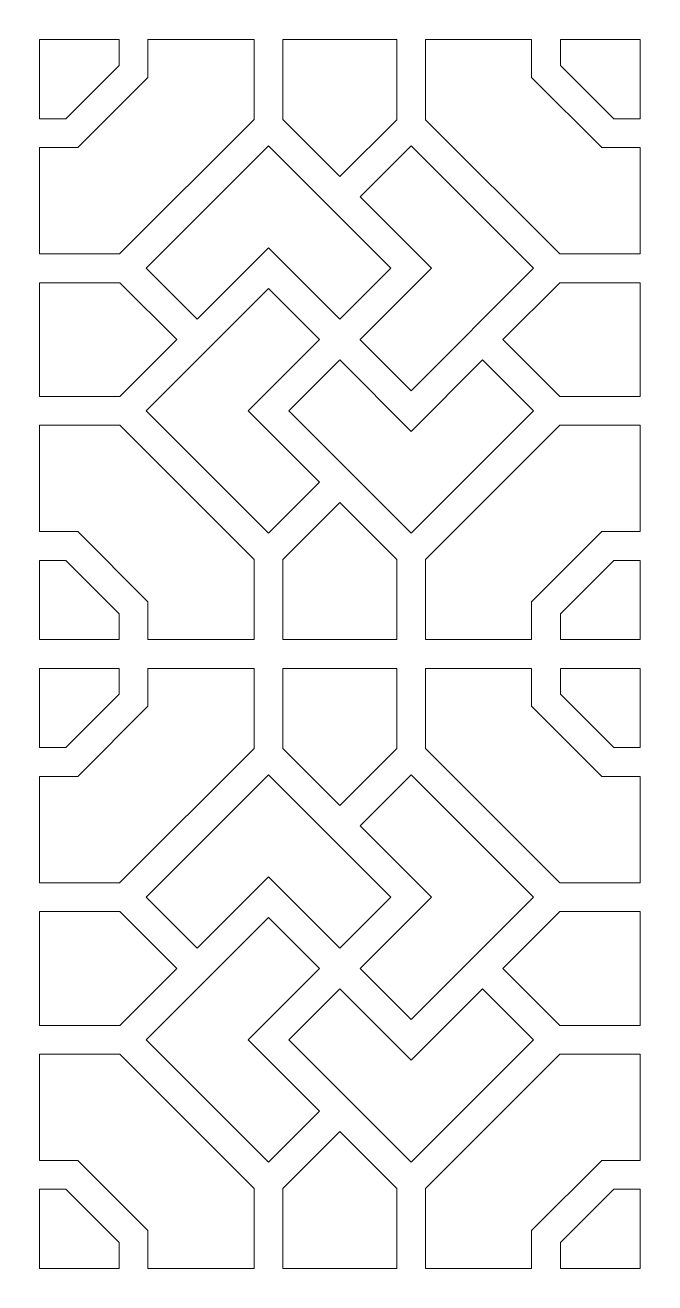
# Model space of a CAD drawing. Header units: centimetres. Extents: x -15.1 to -1.8, y -3.3 to 9.5.
# Drawn here: x -5.919 to -4.058, y 3.106 to 6.825 of the extents above; entities that cross this region are included whole.
import ezdxf

# ---------------------------------------------------------------- set-up
doc = ezdxf.new("R2010")
doc.units = ezdxf.units.CM
doc.header["$MEASUREMENT"] = 0
doc.layers.add('layer 1', color=7, linetype='Continuous')

msp = doc.modelspace()

# ---------------------------------------------------------------- linework, layer by layer
at = {"layer": 'layer 1', "color": 7, "lineweight": 9}
for points, knots in [([(-8.18613, 9.5), (-8.18613, 9.5), (-1.79174, 9.5), (-1.79174, 9.5), (-1.79174, 9.5), (-1.79174, 9.5), (-1.79174, -3.28878), (-1.79174, -3.28878), (-1.79174, -3.28878), (-1.79174, -3.28878), (-8.18613, -3.28878), (-8.18613, -3.28878), (-8.18613, -3.28878), (-8.18613, -3.28878), (-8.18613, 9.5), (-8.18613, 9.5)], [0, 0, 0, 0, 0.2, 0.2, 0.2, 0.2, 0.4, 0.4, 0.4, 0.4, 0.6, 0.6, 0.6, 0.6, 1, 1, 1, 1]), ([(-5.76327, 6.46309), (-5.76327, 6.46309), (-5.87625, 6.46309), (-5.87625, 6.46309), (-5.87625, 6.46309), (-5.87625, 6.46309), (-5.87625, 6.14837), (-5.87625, 6.14837), (-5.87625, 6.14837), (-5.87625, 6.14837), (-5.63962, 6.14837), (-5.63962, 6.14837), (-5.63962, 6.14837), (-5.63962, 6.14837), (-5.24227, 6.54572), (-5.24227, 6.54572), (-5.24227, 6.54572), (-5.24227, 6.54572), (-5.24227, 6.78244), (-5.24227, 6.78244), (-5.24227, 6.78244), (-5.24227, 6.78244), (-5.55583, 6.78244), (-5.55583, 6.78244), (-5.55583, 6.78244), (-5.55583, 6.78244), (-5.55583, 6.67054), (-5.55583, 6.67054), (-5.55583, 6.67054), (-5.55583, 6.67054), (-5.76327, 6.46309), (-5.76327, 6.46309)], [0, 0, 0, 0, 0.1111111, 0.1111111, 0.1111111, 0.1111111, 0.2222222, 0.2222222, 0.2222222, 0.2222222, 0.3333333, 0.3333333, 0.3333333, 0.3333333, 0.4444444, 0.4444444, 0.4444444, 0.4444444, 0.5555556, 0.5555556, 0.5555556, 0.5555556, 0.6666667, 0.6666667, 0.6666667, 0.6666667, 0.7777778, 0.7777778, 0.7777778, 0.7777778, 1, 1, 1, 1]), ([(-5.87625, 6.54814), (-5.87625, 6.54814), (-5.7985, 6.54814), (-5.7985, 6.54814), (-5.7985, 6.54814), (-5.7985, 6.54814), (-5.64087, 6.70576), (-5.64087, 6.70576), (-5.64087, 6.70576), (-5.64087, 6.70576), (-5.64087, 6.78244), (-5.64087, 6.78244), (-5.64087, 6.78244), (-5.64087, 6.78244), (-5.87625, 6.78244), (-5.87625, 6.78244), (-5.87625, 6.78244), (-5.87625, 6.78244), (-5.87625, 6.54814), (-5.87625, 6.54814)], [0, 0, 0, 0, 0.1666667, 0.1666667, 0.1666667, 0.1666667, 0.3333333, 0.3333333, 0.3333333, 0.3333333, 0.5, 0.5, 0.5, 0.5, 0.6666667, 0.6666667, 0.6666667, 0.6666667, 1, 1, 1, 1]), ([(-5.15722, 6.78244), (-5.15722, 6.78244), (-5.15722, 6.54562), (-5.15722, 6.54562), (-5.15722, 6.54562), (-5.15722, 6.54562), (-4.9888, 6.3772), (-4.9888, 6.3772), (-4.9888, 6.3772), (-4.9888, 6.3772), (-4.82064, 6.54536), (-4.82064, 6.54536), (-4.82064, 6.54536), (-4.82064, 6.54536), (-4.82064, 6.78244), (-4.82064, 6.78244), (-4.82064, 6.78244), (-4.82064, 6.78244), (-5.15722, 6.78244), (-5.15722, 6.78244)], [0, 0, 0, 0, 0.1666667, 0.1666667, 0.1666667, 0.1666667, 0.3333333, 0.3333333, 0.3333333, 0.3333333, 0.5, 0.5, 0.5, 0.5, 0.6666667, 0.6666667, 0.6666667, 0.6666667, 1, 1, 1, 1]), ([(-4.21459, 6.46309), (-4.21459, 6.46309), (-4.42204, 6.67054), (-4.42204, 6.67054), (-4.42204, 6.67054), (-4.42204, 6.67054), (-4.42204, 6.78244), (-4.42204, 6.78244), (-4.42204, 6.78244), (-4.42204, 6.78244), (-4.7356, 6.78244), (-4.7356, 6.78244), (-4.7356, 6.78244), (-4.7356, 6.78244), (-4.7356, 6.54545), (-4.7356, 6.54545), (-4.7356, 6.54545), (-4.7356, 6.54545), (-4.33851, 6.14837), (-4.33851, 6.14837), (-4.33851, 6.14837), (-4.33851, 6.14837), (-4.10162, 6.14837), (-4.10162, 6.14837), (-4.10162, 6.14837), (-4.10162, 6.14837), (-4.10162, 6.46309), (-4.10162, 6.46309), (-4.10162, 6.46309), (-4.10162, 6.46309), (-4.21459, 6.46309), (-4.21459, 6.46309)], [0, 0, 0, 0, 0.1111111, 0.1111111, 0.1111111, 0.1111111, 0.2222222, 0.2222222, 0.2222222, 0.2222222, 0.3333333, 0.3333333, 0.3333333, 0.3333333, 0.4444444, 0.4444444, 0.4444444, 0.4444444, 0.5555556, 0.5555556, 0.5555556, 0.5555556, 0.6666667, 0.6666667, 0.6666667, 0.6666667, 0.7777778, 0.7777778, 0.7777778, 0.7777778, 1, 1, 1, 1]), ([(-4.10162, 6.54814), (-4.10162, 6.54814), (-4.10162, 6.78244), (-4.10162, 6.78244), (-4.10162, 6.78244), (-4.10162, 6.78244), (-4.33699, 6.78244), (-4.33699, 6.78244), (-4.33699, 6.78244), (-4.33699, 6.78244), (-4.33699, 6.70576), (-4.33699, 6.70576), (-4.33699, 6.70576), (-4.33699, 6.70576), (-4.17936, 6.54814), (-4.17936, 6.54814), (-4.17936, 6.54814), (-4.17936, 6.54814), (-4.10162, 6.54814), (-4.10162, 6.54814)], [0, 0, 0, 0, 0.1666667, 0.1666667, 0.1666667, 0.1666667, 0.3333333, 0.3333333, 0.3333333, 0.3333333, 0.5, 0.5, 0.5, 0.5, 0.6666667, 0.6666667, 0.6666667, 0.6666667, 1, 1, 1, 1]), ([(-4.98905, 5.95548), (-4.98905, 5.95548), (-4.98897, 5.95556), (-4.98897, 5.95556), (-4.98897, 5.95556), (-4.98897, 5.95556), (-4.98875, 5.95534), (-4.98875, 5.95534), (-4.98875, 5.95534), (-4.98875, 5.95534), (-4.83798, 6.10611), (-4.83798, 6.10611), (-4.83798, 6.10611), (-4.83798, 6.10611), (-5.19979, 6.46792), (-5.19979, 6.46792), (-5.19979, 6.46792), (-5.19979, 6.46792), (-5.5616, 6.10611), (-5.5616, 6.10611), (-5.5616, 6.10611), (-5.5616, 6.10611), (-5.41076, 5.95526), (-5.41076, 5.95526), (-5.41076, 5.95526), (-5.41076, 5.95526), (-5.1998, 6.16622), (-5.1998, 6.16622), (-5.1998, 6.16622), (-5.1998, 6.16622), (-4.98905, 5.95548), (-4.98905, 5.95548)], [0, 0, 0, 0, 0.1111111, 0.1111111, 0.1111111, 0.1111111, 0.2222222, 0.2222222, 0.2222222, 0.2222222, 0.3333333, 0.3333333, 0.3333333, 0.3333333, 0.4444444, 0.4444444, 0.4444444, 0.4444444, 0.5555556, 0.5555556, 0.5555556, 0.5555556, 0.6666667, 0.6666667, 0.6666667, 0.6666667, 0.7777778, 0.7777778, 0.7777778, 0.7777778, 1, 1, 1, 1]), ([(-4.92858, 5.89524), (-4.92858, 5.89524), (-4.92851, 5.89517), (-4.92851, 5.89517), (-4.92851, 5.89517), (-4.92851, 5.89517), (-4.92886, 5.89482), (-4.92886, 5.89482), (-4.92886, 5.89482), (-4.92886, 5.89482), (-4.77807, 5.74403), (-4.77807, 5.74403), (-4.77807, 5.74403), (-4.77807, 5.74403), (-4.41626, 6.10584), (-4.41626, 6.10584), (-4.41626, 6.10584), (-4.41626, 6.10584), (-4.77807, 6.46765), (-4.77807, 6.46765), (-4.77807, 6.46765), (-4.77807, 6.46765), (-4.92866, 6.31706), (-4.92866, 6.31706), (-4.92866, 6.31706), (-4.92866, 6.31706), (-4.71771, 6.10611), (-4.71771, 6.10611), (-4.71771, 6.10611), (-4.71771, 6.10611), (-4.92858, 5.89524), (-4.92858, 5.89524)], [0, 0, 0, 0, 0.1111111, 0.1111111, 0.1111111, 0.1111111, 0.2222222, 0.2222222, 0.2222222, 0.2222222, 0.3333333, 0.3333333, 0.3333333, 0.3333333, 0.4444444, 0.4444444, 0.4444444, 0.4444444, 0.5555556, 0.5555556, 0.5555556, 0.5555556, 0.6666667, 0.6666667, 0.6666667, 0.6666667, 0.7777778, 0.7777778, 0.7777778, 0.7777778, 1, 1, 1, 1]), ([(-5.47089, 5.89513), (-5.47089, 5.89513), (-5.63909, 6.06332), (-5.63909, 6.06332), (-5.63909, 6.06332), (-5.63909, 6.06332), (-5.87625, 6.06332), (-5.87625, 6.06332), (-5.87625, 6.06332), (-5.87625, 6.06332), (-5.87625, 5.72674), (-5.87625, 5.72674), (-5.87625, 5.72674), (-5.87625, 5.72674), (-5.63927, 5.72674), (-5.63927, 5.72674), (-5.63927, 5.72674), (-5.63927, 5.72674), (-5.47089, 5.89513), (-5.47089, 5.89513)], [0, 0, 0, 0, 0.1666667, 0.1666667, 0.1666667, 0.1666667, 0.3333333, 0.3333333, 0.3333333, 0.3333333, 0.5, 0.5, 0.5, 0.5, 0.6666667, 0.6666667, 0.6666667, 0.6666667, 1, 1, 1, 1]), ([(-4.10162, 6.06332), (-4.10162, 6.06332), (-4.33851, 6.06332), (-4.33851, 6.06332), (-4.33851, 6.06332), (-4.33851, 6.06332), (-4.5068, 5.89503), (-4.5068, 5.89503), (-4.5068, 5.89503), (-4.5068, 5.89503), (-4.33851, 5.72674), (-4.33851, 5.72674), (-4.33851, 5.72674), (-4.33851, 5.72674), (-4.10162, 5.72674), (-4.10162, 5.72674), (-4.10162, 5.72674), (-4.10162, 5.72674), (-4.10162, 6.06332), (-4.10162, 6.06332)], [0, 0, 0, 0, 0.1666667, 0.1666667, 0.1666667, 0.1666667, 0.3333333, 0.3333333, 0.3333333, 0.3333333, 0.5, 0.5, 0.5, 0.5, 0.6666667, 0.6666667, 0.6666667, 0.6666667, 1, 1, 1, 1]), ([(-5.04933, 5.89513), (-5.04933, 5.89513), (-5.04915, 5.89531), (-5.04915, 5.89531), (-5.04915, 5.89531), (-5.04915, 5.89531), (-5.19979, 6.04594), (-5.19979, 6.04594), (-5.19979, 6.04594), (-5.19979, 6.04594), (-5.5616, 5.68414), (-5.5616, 5.68414), (-5.5616, 5.68414), (-5.5616, 5.68414), (-5.19979, 5.32232), (-5.19979, 5.32232), (-5.19979, 5.32232), (-5.19979, 5.32232), (-5.04903, 5.47309), (-5.04903, 5.47309), (-5.04903, 5.47309), (-5.04903, 5.47309), (-5.26015, 5.68421), (-5.26015, 5.68421), (-5.26015, 5.68421), (-5.26015, 5.68421), (-5.04929, 5.89508), (-5.04929, 5.89508), (-5.04929, 5.89508), (-5.04929, 5.89508), (-5.04933, 5.89513), (-5.04933, 5.89513)], [0, 0, 0, 0, 0.1111111, 0.1111111, 0.1111111, 0.1111111, 0.2222222, 0.2222222, 0.2222222, 0.2222222, 0.3333333, 0.3333333, 0.3333333, 0.3333333, 0.4444444, 0.4444444, 0.4444444, 0.4444444, 0.5555556, 0.5555556, 0.5555556, 0.5555556, 0.6666667, 0.6666667, 0.6666667, 0.6666667, 0.7777778, 0.7777778, 0.7777778, 0.7777778, 1, 1, 1, 1]), ([(-4.9892, 5.83489), (-4.9892, 5.83489), (-5.13988, 5.68421), (-5.13988, 5.68421), (-5.13988, 5.68421), (-5.13988, 5.68421), (-4.77807, 5.3224), (-4.77807, 5.3224), (-4.77807, 5.3224), (-4.77807, 5.3224), (-4.41626, 5.68421), (-4.41626, 5.68421), (-4.41626, 5.68421), (-4.41626, 5.68421), (-4.56694, 5.83489), (-4.56694, 5.83489), (-4.56694, 5.83489), (-4.56694, 5.83489), (-4.77807, 5.62376), (-4.77807, 5.62376), (-4.77807, 5.62376), (-4.77807, 5.62376), (-4.9892, 5.83489), (-4.9892, 5.83489)], [0, 0, 0, 0, 0.1428571, 0.1428571, 0.1428571, 0.1428571, 0.2857143, 0.2857143, 0.2857143, 0.2857143, 0.4285714, 0.4285714, 0.4285714, 0.4285714, 0.5714286, 0.5714286, 0.5714286, 0.5714286, 0.7142857, 0.7142857, 0.7142857, 0.7142857, 1, 1, 1, 1]), ([(-5.76327, 5.32716), (-5.76327, 5.32716), (-5.55583, 5.11971), (-5.55583, 5.11971), (-5.55583, 5.11971), (-5.55583, 5.11971), (-5.55583, 5.00781), (-5.55583, 5.00781), (-5.55583, 5.00781), (-5.55583, 5.00781), (-5.24227, 5.00781), (-5.24227, 5.00781), (-5.24227, 5.00781), (-5.24227, 5.00781), (-5.24227, 5.24453), (-5.24227, 5.24453), (-5.24227, 5.24453), (-5.24227, 5.24453), (-5.63944, 5.64169), (-5.63944, 5.64169), (-5.63944, 5.64169), (-5.63944, 5.64169), (-5.87625, 5.64169), (-5.87625, 5.64169), (-5.87625, 5.64169), (-5.87625, 5.64169), (-5.87625, 5.32716), (-5.87625, 5.32716), (-5.87625, 5.32716), (-5.87625, 5.32716), (-5.76327, 5.32716), (-5.76327, 5.32716)], [0, 0, 0, 0, 0.1111111, 0.1111111, 0.1111111, 0.1111111, 0.2222222, 0.2222222, 0.2222222, 0.2222222, 0.3333333, 0.3333333, 0.3333333, 0.3333333, 0.4444444, 0.4444444, 0.4444444, 0.4444444, 0.5555556, 0.5555556, 0.5555556, 0.5555556, 0.6666667, 0.6666667, 0.6666667, 0.6666667, 0.7777778, 0.7777778, 0.7777778, 0.7777778, 1, 1, 1, 1]), ([(-4.21459, 5.32716), (-4.21459, 5.32716), (-4.10162, 5.32716), (-4.10162, 5.32716), (-4.10162, 5.32716), (-4.10162, 5.32716), (-4.10162, 5.64169), (-4.10162, 5.64169), (-4.10162, 5.64169), (-4.10162, 5.64169), (-4.33851, 5.64169), (-4.33851, 5.64169), (-4.33851, 5.64169), (-4.33851, 5.64169), (-4.7356, 5.2446), (-4.7356, 5.2446), (-4.7356, 5.2446), (-4.7356, 5.2446), (-4.7356, 5.00781), (-4.7356, 5.00781), (-4.7356, 5.00781), (-4.7356, 5.00781), (-4.42204, 5.00781), (-4.42204, 5.00781), (-4.42204, 5.00781), (-4.42204, 5.00781), (-4.42204, 5.11971), (-4.42204, 5.11971), (-4.42204, 5.11971), (-4.42204, 5.11971), (-4.21459, 5.32716), (-4.21459, 5.32716)], [0, 0, 0, 0, 0.1111111, 0.1111111, 0.1111111, 0.1111111, 0.2222222, 0.2222222, 0.2222222, 0.2222222, 0.3333333, 0.3333333, 0.3333333, 0.3333333, 0.4444444, 0.4444444, 0.4444444, 0.4444444, 0.5555556, 0.5555556, 0.5555556, 0.5555556, 0.6666667, 0.6666667, 0.6666667, 0.6666667, 0.7777778, 0.7777778, 0.7777778, 0.7777778, 1, 1, 1, 1]), ([(-4.82064, 5.00781), (-4.82064, 5.00781), (-4.82064, 5.24471), (-4.82064, 5.24471), (-4.82064, 5.24471), (-4.82064, 5.24471), (-4.98889, 5.41295), (-4.98889, 5.41295), (-4.98889, 5.41295), (-4.98889, 5.41295), (-5.15722, 5.24462), (-5.15722, 5.24462), (-5.15722, 5.24462), (-5.15722, 5.24462), (-5.15722, 5.00781), (-5.15722, 5.00781), (-5.15722, 5.00781), (-5.15722, 5.00781), (-4.82064, 5.00781), (-4.82064, 5.00781)], [0, 0, 0, 0, 0.1666667, 0.1666667, 0.1666667, 0.1666667, 0.3333333, 0.3333333, 0.3333333, 0.3333333, 0.5, 0.5, 0.5, 0.5, 0.6666667, 0.6666667, 0.6666667, 0.6666667, 1, 1, 1, 1]), ([(-5.87625, 5.24211), (-5.87625, 5.24211), (-5.87625, 5.00781), (-5.87625, 5.00781), (-5.87625, 5.00781), (-5.87625, 5.00781), (-5.64087, 5.00781), (-5.64087, 5.00781), (-5.64087, 5.00781), (-5.64087, 5.00781), (-5.64087, 5.08449), (-5.64087, 5.08449), (-5.64087, 5.08449), (-5.64087, 5.08449), (-5.7985, 5.24211), (-5.7985, 5.24211), (-5.7985, 5.24211), (-5.7985, 5.24211), (-5.87625, 5.24211), (-5.87625, 5.24211)], [0, 0, 0, 0, 0.1666667, 0.1666667, 0.1666667, 0.1666667, 0.3333333, 0.3333333, 0.3333333, 0.3333333, 0.5, 0.5, 0.5, 0.5, 0.6666667, 0.6666667, 0.6666667, 0.6666667, 1, 1, 1, 1]), ([(-4.10162, 5.24211), (-4.10162, 5.24211), (-4.17936, 5.24211), (-4.17936, 5.24211), (-4.17936, 5.24211), (-4.17936, 5.24211), (-4.33699, 5.08449), (-4.33699, 5.08449), (-4.33699, 5.08449), (-4.33699, 5.08449), (-4.33699, 5.00781), (-4.33699, 5.00781), (-4.33699, 5.00781), (-4.33699, 5.00781), (-4.10162, 5.00781), (-4.10162, 5.00781), (-4.10162, 5.00781), (-4.10162, 5.00781), (-4.10162, 5.24211), (-4.10162, 5.24211)], [0, 0, 0, 0, 0.1666667, 0.1666667, 0.1666667, 0.1666667, 0.3333333, 0.3333333, 0.3333333, 0.3333333, 0.5, 0.5, 0.5, 0.5, 0.6666667, 0.6666667, 0.6666667, 0.6666667, 1, 1, 1, 1]), ([(-5.76327, 4.60342), (-5.76327, 4.60342), (-5.87625, 4.60342), (-5.87625, 4.60342), (-5.87625, 4.60342), (-5.87625, 4.60342), (-5.87625, 4.28869), (-5.87625, 4.28869), (-5.87625, 4.28869), (-5.87625, 4.28869), (-5.63962, 4.28869), (-5.63962, 4.28869), (-5.63962, 4.28869), (-5.63962, 4.28869), (-5.24227, 4.68605), (-5.24227, 4.68605), (-5.24227, 4.68605), (-5.24227, 4.68605), (-5.24227, 4.92276), (-5.24227, 4.92276), (-5.24227, 4.92276), (-5.24227, 4.92276), (-5.55583, 4.92276), (-5.55583, 4.92276), (-5.55583, 4.92276), (-5.55583, 4.92276), (-5.55583, 4.81086), (-5.55583, 4.81086), (-5.55583, 4.81086), (-5.55583, 4.81086), (-5.76327, 4.60342), (-5.76327, 4.60342)], [0, 0, 0, 0, 0.1111111, 0.1111111, 0.1111111, 0.1111111, 0.2222222, 0.2222222, 0.2222222, 0.2222222, 0.3333333, 0.3333333, 0.3333333, 0.3333333, 0.4444444, 0.4444444, 0.4444444, 0.4444444, 0.5555556, 0.5555556, 0.5555556, 0.5555556, 0.6666667, 0.6666667, 0.6666667, 0.6666667, 0.7777778, 0.7777778, 0.7777778, 0.7777778, 1, 1, 1, 1]), ([(-5.87625, 4.68846), (-5.87625, 4.68846), (-5.7985, 4.68846), (-5.7985, 4.68846), (-5.7985, 4.68846), (-5.7985, 4.68846), (-5.64087, 4.84609), (-5.64087, 4.84609), (-5.64087, 4.84609), (-5.64087, 4.84609), (-5.64087, 4.92276), (-5.64087, 4.92276), (-5.64087, 4.92276), (-5.64087, 4.92276), (-5.87625, 4.92276), (-5.87625, 4.92276), (-5.87625, 4.92276), (-5.87625, 4.92276), (-5.87625, 4.68846), (-5.87625, 4.68846)], [0, 0, 0, 0, 0.1666667, 0.1666667, 0.1666667, 0.1666667, 0.3333333, 0.3333333, 0.3333333, 0.3333333, 0.5, 0.5, 0.5, 0.5, 0.6666667, 0.6666667, 0.6666667, 0.6666667, 1, 1, 1, 1]), ([(-5.15722, 4.92276), (-5.15722, 4.92276), (-5.15722, 4.68595), (-5.15722, 4.68595), (-5.15722, 4.68595), (-5.15722, 4.68595), (-4.9888, 4.51752), (-4.9888, 4.51752), (-4.9888, 4.51752), (-4.9888, 4.51752), (-4.82064, 4.68568), (-4.82064, 4.68568), (-4.82064, 4.68568), (-4.82064, 4.68568), (-4.82064, 4.92276), (-4.82064, 4.92276), (-4.82064, 4.92276), (-4.82064, 4.92276), (-5.15722, 4.92276), (-5.15722, 4.92276)], [0, 0, 0, 0, 0.1666667, 0.1666667, 0.1666667, 0.1666667, 0.3333333, 0.3333333, 0.3333333, 0.3333333, 0.5, 0.5, 0.5, 0.5, 0.6666667, 0.6666667, 0.6666667, 0.6666667, 1, 1, 1, 1]), ([(-4.21459, 4.60342), (-4.21459, 4.60342), (-4.42204, 4.81086), (-4.42204, 4.81086), (-4.42204, 4.81086), (-4.42204, 4.81086), (-4.42204, 4.92276), (-4.42204, 4.92276), (-4.42204, 4.92276), (-4.42204, 4.92276), (-4.7356, 4.92276), (-4.7356, 4.92276), (-4.7356, 4.92276), (-4.7356, 4.92276), (-4.7356, 4.68578), (-4.7356, 4.68578), (-4.7356, 4.68578), (-4.7356, 4.68578), (-4.33851, 4.28869), (-4.33851, 4.28869), (-4.33851, 4.28869), (-4.33851, 4.28869), (-4.10162, 4.28869), (-4.10162, 4.28869), (-4.10162, 4.28869), (-4.10162, 4.28869), (-4.10162, 4.60342), (-4.10162, 4.60342), (-4.10162, 4.60342), (-4.10162, 4.60342), (-4.21459, 4.60342), (-4.21459, 4.60342)], [0, 0, 0, 0, 0.1111111, 0.1111111, 0.1111111, 0.1111111, 0.2222222, 0.2222222, 0.2222222, 0.2222222, 0.3333333, 0.3333333, 0.3333333, 0.3333333, 0.4444444, 0.4444444, 0.4444444, 0.4444444, 0.5555556, 0.5555556, 0.5555556, 0.5555556, 0.6666667, 0.6666667, 0.6666667, 0.6666667, 0.7777778, 0.7777778, 0.7777778, 0.7777778, 1, 1, 1, 1]), ([(-4.10162, 4.68846), (-4.10162, 4.68846), (-4.10162, 4.92276), (-4.10162, 4.92276), (-4.10162, 4.92276), (-4.10162, 4.92276), (-4.33699, 4.92276), (-4.33699, 4.92276), (-4.33699, 4.92276), (-4.33699, 4.92276), (-4.33699, 4.84609), (-4.33699, 4.84609), (-4.33699, 4.84609), (-4.33699, 4.84609), (-4.17936, 4.68846), (-4.17936, 4.68846), (-4.17936, 4.68846), (-4.17936, 4.68846), (-4.10162, 4.68846), (-4.10162, 4.68846)], [0, 0, 0, 0, 0.1666667, 0.1666667, 0.1666667, 0.1666667, 0.3333333, 0.3333333, 0.3333333, 0.3333333, 0.5, 0.5, 0.5, 0.5, 0.6666667, 0.6666667, 0.6666667, 0.6666667, 1, 1, 1, 1]), ([(-4.98905, 4.0958), (-4.98905, 4.0958), (-4.98897, 4.09588), (-4.98897, 4.09588), (-4.98897, 4.09588), (-4.98897, 4.09588), (-4.98875, 4.09567), (-4.98875, 4.09567), (-4.98875, 4.09567), (-4.98875, 4.09567), (-4.83798, 4.24644), (-4.83798, 4.24644), (-4.83798, 4.24644), (-4.83798, 4.24644), (-5.19979, 4.60824), (-5.19979, 4.60824), (-5.19979, 4.60824), (-5.19979, 4.60824), (-5.5616, 4.24644), (-5.5616, 4.24644), (-5.5616, 4.24644), (-5.5616, 4.24644), (-5.41076, 4.09559), (-5.41076, 4.09559), (-5.41076, 4.09559), (-5.41076, 4.09559), (-5.1998, 4.30655), (-5.1998, 4.30655), (-5.1998, 4.30655), (-5.1998, 4.30655), (-4.98905, 4.0958), (-4.98905, 4.0958)], [0, 0, 0, 0, 0.1111111, 0.1111111, 0.1111111, 0.1111111, 0.2222222, 0.2222222, 0.2222222, 0.2222222, 0.3333333, 0.3333333, 0.3333333, 0.3333333, 0.4444444, 0.4444444, 0.4444444, 0.4444444, 0.5555556, 0.5555556, 0.5555556, 0.5555556, 0.6666667, 0.6666667, 0.6666667, 0.6666667, 0.7777778, 0.7777778, 0.7777778, 0.7777778, 1, 1, 1, 1]), ([(-4.92858, 4.03557), (-4.92858, 4.03557), (-4.92851, 4.03549), (-4.92851, 4.03549), (-4.92851, 4.03549), (-4.92851, 4.03549), (-4.92886, 4.03514), (-4.92886, 4.03514), (-4.92886, 4.03514), (-4.92886, 4.03514), (-4.77807, 3.88435), (-4.77807, 3.88435), (-4.77807, 3.88435), (-4.77807, 3.88435), (-4.41626, 4.24617), (-4.41626, 4.24617), (-4.41626, 4.24617), (-4.41626, 4.24617), (-4.77807, 4.60797), (-4.77807, 4.60797), (-4.77807, 4.60797), (-4.77807, 4.60797), (-4.92866, 4.45739), (-4.92866, 4.45739), (-4.92866, 4.45739), (-4.92866, 4.45739), (-4.71771, 4.24644), (-4.71771, 4.24644), (-4.71771, 4.24644), (-4.71771, 4.24644), (-4.92858, 4.03557), (-4.92858, 4.03557)], [0, 0, 0, 0, 0.1111111, 0.1111111, 0.1111111, 0.1111111, 0.2222222, 0.2222222, 0.2222222, 0.2222222, 0.3333333, 0.3333333, 0.3333333, 0.3333333, 0.4444444, 0.4444444, 0.4444444, 0.4444444, 0.5555556, 0.5555556, 0.5555556, 0.5555556, 0.6666667, 0.6666667, 0.6666667, 0.6666667, 0.7777778, 0.7777778, 0.7777778, 0.7777778, 1, 1, 1, 1]), ([(-5.47089, 4.03545), (-5.47089, 4.03545), (-5.63909, 4.20365), (-5.63909, 4.20365), (-5.63909, 4.20365), (-5.63909, 4.20365), (-5.87625, 4.20365), (-5.87625, 4.20365), (-5.87625, 4.20365), (-5.87625, 4.20365), (-5.87625, 3.86706), (-5.87625, 3.86706), (-5.87625, 3.86706), (-5.87625, 3.86706), (-5.63927, 3.86706), (-5.63927, 3.86706), (-5.63927, 3.86706), (-5.63927, 3.86706), (-5.47089, 4.03545), (-5.47089, 4.03545)], [0, 0, 0, 0, 0.1666667, 0.1666667, 0.1666667, 0.1666667, 0.3333333, 0.3333333, 0.3333333, 0.3333333, 0.5, 0.5, 0.5, 0.5, 0.6666667, 0.6666667, 0.6666667, 0.6666667, 1, 1, 1, 1]), ([(-4.10162, 4.20365), (-4.10162, 4.20365), (-4.33851, 4.20365), (-4.33851, 4.20365), (-4.33851, 4.20365), (-4.33851, 4.20365), (-4.5068, 4.03535), (-4.5068, 4.03535), (-4.5068, 4.03535), (-4.5068, 4.03535), (-4.33851, 3.86706), (-4.33851, 3.86706), (-4.33851, 3.86706), (-4.33851, 3.86706), (-4.10162, 3.86706), (-4.10162, 3.86706), (-4.10162, 3.86706), (-4.10162, 3.86706), (-4.10162, 4.20365), (-4.10162, 4.20365)], [0, 0, 0, 0, 0.1666667, 0.1666667, 0.1666667, 0.1666667, 0.3333333, 0.3333333, 0.3333333, 0.3333333, 0.5, 0.5, 0.5, 0.5, 0.6666667, 0.6666667, 0.6666667, 0.6666667, 1, 1, 1, 1]), ([(-5.04933, 4.03545), (-5.04933, 4.03545), (-5.04915, 4.03563), (-5.04915, 4.03563), (-5.04915, 4.03563), (-5.04915, 4.03563), (-5.19979, 4.18627), (-5.19979, 4.18627), (-5.19979, 4.18627), (-5.19979, 4.18627), (-5.5616, 3.82446), (-5.5616, 3.82446), (-5.5616, 3.82446), (-5.5616, 3.82446), (-5.19979, 3.46265), (-5.19979, 3.46265), (-5.19979, 3.46265), (-5.19979, 3.46265), (-5.04903, 3.61341), (-5.04903, 3.61341), (-5.04903, 3.61341), (-5.04903, 3.61341), (-5.26015, 3.82454), (-5.26015, 3.82454), (-5.26015, 3.82454), (-5.26015, 3.82454), (-5.04929, 4.03541), (-5.04929, 4.03541), (-5.04929, 4.03541), (-5.04929, 4.03541), (-5.04933, 4.03545), (-5.04933, 4.03545)], [0, 0, 0, 0, 0.1111111, 0.1111111, 0.1111111, 0.1111111, 0.2222222, 0.2222222, 0.2222222, 0.2222222, 0.3333333, 0.3333333, 0.3333333, 0.3333333, 0.4444444, 0.4444444, 0.4444444, 0.4444444, 0.5555556, 0.5555556, 0.5555556, 0.5555556, 0.6666667, 0.6666667, 0.6666667, 0.6666667, 0.7777778, 0.7777778, 0.7777778, 0.7777778, 1, 1, 1, 1]), ([(-4.9892, 3.97522), (-4.9892, 3.97522), (-5.13988, 3.82454), (-5.13988, 3.82454), (-5.13988, 3.82454), (-5.13988, 3.82454), (-4.77807, 3.46273), (-4.77807, 3.46273), (-4.77807, 3.46273), (-4.77807, 3.46273), (-4.41626, 3.82454), (-4.41626, 3.82454), (-4.41626, 3.82454), (-4.41626, 3.82454), (-4.56694, 3.97522), (-4.56694, 3.97522), (-4.56694, 3.97522), (-4.56694, 3.97522), (-4.77807, 3.76408), (-4.77807, 3.76408), (-4.77807, 3.76408), (-4.77807, 3.76408), (-4.9892, 3.97522), (-4.9892, 3.97522)], [0, 0, 0, 0, 0.1428571, 0.1428571, 0.1428571, 0.1428571, 0.2857143, 0.2857143, 0.2857143, 0.2857143, 0.4285714, 0.4285714, 0.4285714, 0.4285714, 0.5714286, 0.5714286, 0.5714286, 0.5714286, 0.7142857, 0.7142857, 0.7142857, 0.7142857, 1, 1, 1, 1]), ([(-5.76327, 3.46748), (-5.76327, 3.46748), (-5.55583, 3.26004), (-5.55583, 3.26004), (-5.55583, 3.26004), (-5.55583, 3.26004), (-5.55583, 3.14814), (-5.55583, 3.14814), (-5.55583, 3.14814), (-5.55583, 3.14814), (-5.24227, 3.14814), (-5.24227, 3.14814), (-5.24227, 3.14814), (-5.24227, 3.14814), (-5.24227, 3.38486), (-5.24227, 3.38486), (-5.24227, 3.38486), (-5.24227, 3.38486), (-5.63944, 3.78202), (-5.63944, 3.78202), (-5.63944, 3.78202), (-5.63944, 3.78202), (-5.87625, 3.78202), (-5.87625, 3.78202), (-5.87625, 3.78202), (-5.87625, 3.78202), (-5.87625, 3.46748), (-5.87625, 3.46748), (-5.87625, 3.46748), (-5.87625, 3.46748), (-5.76327, 3.46748), (-5.76327, 3.46748)], [0, 0, 0, 0, 0.1111111, 0.1111111, 0.1111111, 0.1111111, 0.2222222, 0.2222222, 0.2222222, 0.2222222, 0.3333333, 0.3333333, 0.3333333, 0.3333333, 0.4444444, 0.4444444, 0.4444444, 0.4444444, 0.5555556, 0.5555556, 0.5555556, 0.5555556, 0.6666667, 0.6666667, 0.6666667, 0.6666667, 0.7777778, 0.7777778, 0.7777778, 0.7777778, 1, 1, 1, 1]), ([(-4.21459, 3.46748), (-4.21459, 3.46748), (-4.10162, 3.46748), (-4.10162, 3.46748), (-4.10162, 3.46748), (-4.10162, 3.46748), (-4.10162, 3.78202), (-4.10162, 3.78202), (-4.10162, 3.78202), (-4.10162, 3.78202), (-4.33851, 3.78202), (-4.33851, 3.78202), (-4.33851, 3.78202), (-4.33851, 3.78202), (-4.7356, 3.38493), (-4.7356, 3.38493), (-4.7356, 3.38493), (-4.7356, 3.38493), (-4.7356, 3.14814), (-4.7356, 3.14814), (-4.7356, 3.14814), (-4.7356, 3.14814), (-4.42204, 3.14814), (-4.42204, 3.14814), (-4.42204, 3.14814), (-4.42204, 3.14814), (-4.42204, 3.26004), (-4.42204, 3.26004), (-4.42204, 3.26004), (-4.42204, 3.26004), (-4.21459, 3.46748), (-4.21459, 3.46748)], [0, 0, 0, 0, 0.1111111, 0.1111111, 0.1111111, 0.1111111, 0.2222222, 0.2222222, 0.2222222, 0.2222222, 0.3333333, 0.3333333, 0.3333333, 0.3333333, 0.4444444, 0.4444444, 0.4444444, 0.4444444, 0.5555556, 0.5555556, 0.5555556, 0.5555556, 0.6666667, 0.6666667, 0.6666667, 0.6666667, 0.7777778, 0.7777778, 0.7777778, 0.7777778, 1, 1, 1, 1]), ([(-4.82064, 3.14814), (-4.82064, 3.14814), (-4.82064, 3.38503), (-4.82064, 3.38503), (-4.82064, 3.38503), (-4.82064, 3.38503), (-4.98889, 3.55328), (-4.98889, 3.55328), (-4.98889, 3.55328), (-4.98889, 3.55328), (-5.15722, 3.38495), (-5.15722, 3.38495), (-5.15722, 3.38495), (-5.15722, 3.38495), (-5.15722, 3.14814), (-5.15722, 3.14814), (-5.15722, 3.14814), (-5.15722, 3.14814), (-4.82064, 3.14814), (-4.82064, 3.14814)], [0, 0, 0, 0, 0.1666667, 0.1666667, 0.1666667, 0.1666667, 0.3333333, 0.3333333, 0.3333333, 0.3333333, 0.5, 0.5, 0.5, 0.5, 0.6666667, 0.6666667, 0.6666667, 0.6666667, 1, 1, 1, 1]), ([(-5.87625, 3.38244), (-5.87625, 3.38244), (-5.87625, 3.14814), (-5.87625, 3.14814), (-5.87625, 3.14814), (-5.87625, 3.14814), (-5.64087, 3.14814), (-5.64087, 3.14814), (-5.64087, 3.14814), (-5.64087, 3.14814), (-5.64087, 3.22481), (-5.64087, 3.22481), (-5.64087, 3.22481), (-5.64087, 3.22481), (-5.7985, 3.38244), (-5.7985, 3.38244), (-5.7985, 3.38244), (-5.7985, 3.38244), (-5.87625, 3.38244), (-5.87625, 3.38244)], [0, 0, 0, 0, 0.1666667, 0.1666667, 0.1666667, 0.1666667, 0.3333333, 0.3333333, 0.3333333, 0.3333333, 0.5, 0.5, 0.5, 0.5, 0.6666667, 0.6666667, 0.6666667, 0.6666667, 1, 1, 1, 1]), ([(-4.10162, 3.38244), (-4.10162, 3.38244), (-4.17936, 3.38244), (-4.17936, 3.38244), (-4.17936, 3.38244), (-4.17936, 3.38244), (-4.33699, 3.22481), (-4.33699, 3.22481), (-4.33699, 3.22481), (-4.33699, 3.22481), (-4.33699, 3.14814), (-4.33699, 3.14814), (-4.33699, 3.14814), (-4.33699, 3.14814), (-4.10162, 3.14814), (-4.10162, 3.14814), (-4.10162, 3.14814), (-4.10162, 3.14814), (-4.10162, 3.38244), (-4.10162, 3.38244)], [0, 0, 0, 0, 0.1666667, 0.1666667, 0.1666667, 0.1666667, 0.3333333, 0.3333333, 0.3333333, 0.3333333, 0.5, 0.5, 0.5, 0.5, 0.6666667, 0.6666667, 0.6666667, 0.6666667, 1, 1, 1, 1])]:
    msp.add_open_spline(points, degree=3, knots=knots, dxfattribs=at)

doc.saveas('drawing.dxf')
